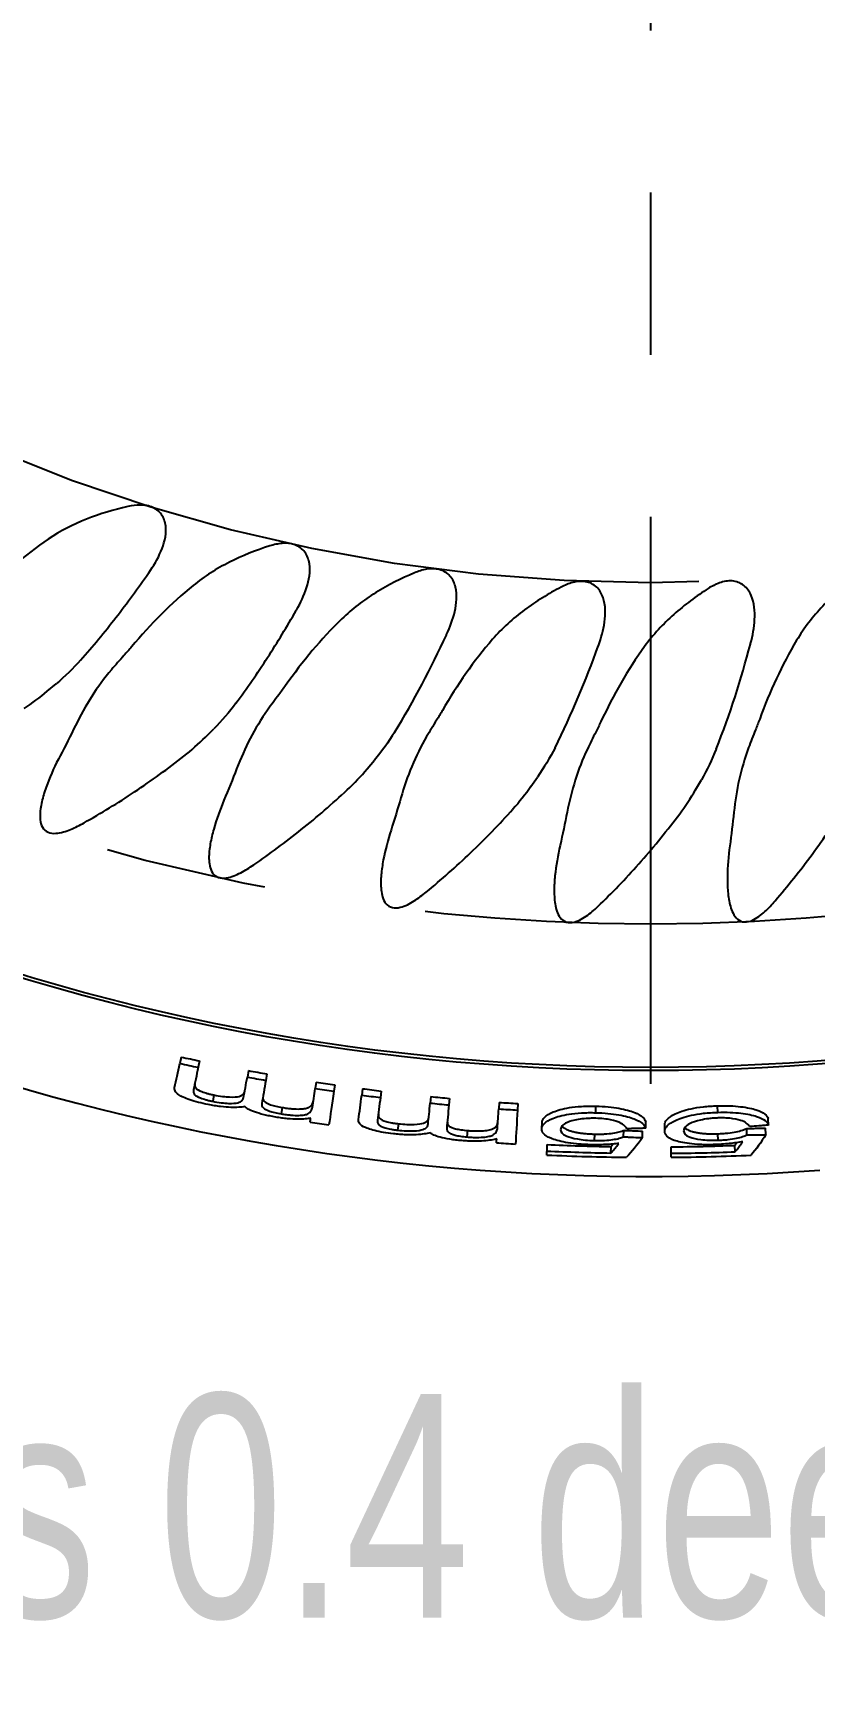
# Model space of a CAD drawing. Header units: millimetres. Extents: x 10 to 412, y 8 to 584.
# Drawn here: x 318.02 to 330.28, y 210.35 to 236.23 of the extents above; entities that cross this region are included whole.
import ezdxf

# ---------------------------------------------------------------- set-up
doc = ezdxf.new("R2010")
doc.units = ezdxf.units.MM
doc.linetypes.add('CENTERX2', pattern=[20.32, 12.7, -2.54, 2.54, -2.54])
for name, color, linetype in [('CENTERLINE', 4, 'CENTERX2'), ('DIMENSIONS', 2, 'Continuous'), ('TEXT', 2, 'Continuous')]:
    doc.layers.add(name, color=color, linetype=linetype)
doc.layers.add('OUTLINE', color=7, linetype='Continuous', lineweight=25)
doc.styles.add('SLDTEXTSTYLE0', font='TXT', dxfattribs={"width": 0.75})
doc.dimstyles.new('SLDDIMSTYLE1', dxfattribs={"dimtxt": 3.5, "dimasz": 2, "dimexe": 0, "dimexo": 0.0625, "dimgap": 0.875, "dimtad": 1, "dimrnd": 1e-09, "dimzin": 12, "dimdsep": 46, "dimtxsty": 'SLDTEXTSTYLE0', "dimsah": 1, "dimcen": 0, "dimadec": 0, "dimazin": 3, "dimtfac": 1, "dimtofl": 0, "dimtmove": 0, "dimatfit": 3, "dimfxl": 0, "dimfrac": 2, "dimtolj": 1, "dimtzin": 12, "dimarcsym": 0})

# ---------------------------------------------------------------- blocks, each defined once
blk = doc.blocks.new('_D_1')
at = {"layer": 'DIMENSIONS'}
blk.add_line((312.899, 327.714), (304.925, 381.509), dxfattribs=at)
blk.add_solid([(312.899, 327.714), (313.1, 329.766), (312.111, 329.619)], dxfattribs=at)
at = {"layer": 'DIMENSIONS', "char_height": 3.5, "attachment_point": 1, "rotation": 278.4315, "style": 'SLDTEXTSTYLE0'}
for s, insert in [('R', (309.62, 380.601)), ('100,95', (310.035, 377.798))]:
    blk.add_mtext(s, dxfattribs=dict(at, insert=insert))
blk = doc.blocks.new('SW_CENTERMARKSYMBOL_0')
at = {"layer": 'CENTERLINE', "color": 0}
blk.add_line((0, -5), (0, -34.201), dxfattribs=at)

msp = doc.modelspace()

# ---------------------------------------------------------------- linework, layer by layer
at = {"layer": 'CENTERLINE'}
for radius in [31.70081, 26.35209]:
    msp.add_circle((327.70013, 253.96659), radius, dxfattribs=at)
at = {"layer": 'OUTLINE'}
for p, q in [((318.24249, 225.91513), (318.38159, 226.03185)), ((320.72333, 225.19759), (320.85172, 225.32598)), ((323.25726, 224.69899), (323.37398, 224.83809)), ((325.82501, 224.42314), (325.92915, 224.57188)), ((328.40702, 224.37214), (328.49781, 224.52939)), ((320.34295, 220.18559), (320.32118, 220.08564)), ((320.6301, 220.12432), (320.60918, 220.02419)), ((321.39829, 219.9729), (321.37964, 219.87232)), ((321.68721, 219.9206), (321.66942, 219.81987)), ((322.45974, 219.79317), (322.44423, 219.69206)), ((322.75015, 219.7499), (322.7355, 219.64866)), ((320.85611, 219.59134), (320.83633, 219.49203)), ((323.18643, 219.68962), (323.17308, 219.5882)), ((323.47769, 219.65252), (323.4652, 219.551)), ((324.25583, 219.5657), (324.24564, 219.46392)), ((324.54811, 219.53769), (324.53879, 219.43582)), ((325.32858, 219.47514), (325.32156, 219.37309)), ((325.62159, 219.45624), (325.61544, 219.35414)), ((321.92588, 219.39555), (321.9092, 219.29568)), ((326.84234, 219.31323), (326.84488, 219.41551)), ((328.75564, 219.31869), (328.75253, 219.42096)), ((329.55156, 219.11917), (329.54616, 219.22083)), ((323.74737, 219.14025), (323.73595, 219.03963)), ((324.82975, 219.03438), (324.82145, 218.93346)), ((325.99421, 219.06073), (325.99917, 219.1623)), ((326.823, 218.87704), (326.82554, 218.97838)), ((327.27864, 218.93579), (327.27987, 219.0373)), ((327.57613, 218.92317), (327.57649, 219.02466)), ((327.62604, 219.0701), (327.62626, 219.17191)), ((327.92273, 219.01977), (327.92209, 219.12147)), ((328.7604, 218.8821), (328.75734, 218.98342)), ((329.21211, 218.9659), (329.20772, 219.06732)), ((329.50983, 218.96971), (329.50459, 219.07107)), ((326.07725, 218.71319), (326.08189, 218.81405)), ((327.07888, 218.68132), (327.08066, 218.78227)), ((328.02482, 218.67735), (328.02389, 218.77831)), ((329.02669, 218.7008), (329.02289, 218.80169))]:
    msp.add_line(p, q, dxfattribs=at)
at = {"layer": 'OUTLINE', "flags": 128}
for points in [[(320.23949, 219.71058), (320.24873, 219.75299), (320.25824, 219.79668), (320.26804, 219.84165), (320.27811, 219.88789), (320.28846, 219.93542), (320.29909, 219.98422), (320.30999, 220.03429), (320.32118, 220.08564)], [(320.60918, 220.02419), (320.59927, 219.97674), (320.58958, 219.93038), (320.58012, 219.8851), (320.57089, 219.84091), (320.56189, 219.7978), (320.55311, 219.75578), (320.54456, 219.71484), (320.53623, 219.675)], [(321.31918, 219.54618), (321.32613, 219.5837), (321.33326, 219.62214), (321.34056, 219.66152), (321.34803, 219.70182), (321.35568, 219.74306), (321.36349, 219.78522), (321.37148, 219.82831), (321.37964, 219.87232)], [(321.66942, 219.81987), (321.66073, 219.77066), (321.65224, 219.72261), (321.64396, 219.67571), (321.63588, 219.62998), (321.62801, 219.58541), (321.62034, 219.54201), (321.61288, 219.49977), (321.60563, 219.45869)], [(322.39889, 219.39637), (322.40416, 219.43072), (322.40954, 219.46582), (322.41504, 219.50167), (322.42065, 219.53826), (322.42637, 219.57559), (322.43221, 219.61367), (322.43817, 219.6525), (322.44423, 219.69206)], [(322.7355, 219.64866), (322.72457, 219.57311), (322.71404, 219.50032), (322.70391, 219.43028), (322.69418, 219.36301), (322.68485, 219.2985), (322.67592, 219.23677), (322.66739, 219.17781), (322.65926, 219.12162)], [(323.12296, 219.20764), (323.12863, 219.25067), (323.13446, 219.295), (323.14047, 219.34062), (323.14665, 219.38755), (323.153, 219.43577), (323.15952, 219.48529), (323.16621, 219.5361), (323.17308, 219.5882)], [(323.4652, 219.551), (323.45928, 219.50288), (323.4535, 219.45587), (323.44785, 219.40996), (323.44233, 219.36515), (323.43695, 219.32144), (323.43171, 219.27883), (323.4266, 219.23733), (323.42163, 219.19693)], [(324.2126, 219.13388), (324.2164, 219.17184), (324.22029, 219.21074), (324.22428, 219.25059), (324.22837, 219.29138), (324.23255, 219.33311), (324.23682, 219.37577), (324.24118, 219.41938), (324.24564, 219.46392)], [(324.53879, 219.43582), (324.53423, 219.38606), (324.52978, 219.33747), (324.52544, 219.29004), (324.52121, 219.2438), (324.51708, 219.19872), (324.51306, 219.15483), (324.50915, 219.11212), (324.50535, 219.07058)], [(322.36351, 219.16569), (322.3647, 219.17339), (322.36589, 219.18115), (322.36708, 219.18896), (322.36829, 219.19683), (322.3695, 219.20475), (322.37073, 219.21272), (322.37196, 219.22075), (322.3732, 219.22884)], [(325.30104, 219.07465), (325.30342, 219.10932), (325.30586, 219.14475), (325.30835, 219.18093), (325.31089, 219.21786), (325.31348, 219.25554), (325.31612, 219.29397), (325.31882, 219.33316), (325.32156, 219.37309)], [(325.61544, 219.35414), (325.61085, 219.27794), (325.60643, 219.20452), (325.60217, 219.13389), (325.59808, 219.06603), (325.59417, 219.00098), (325.59042, 218.93871), (325.58683, 218.87924), (325.58342, 218.82257)], [(325.28503, 218.84182), (325.28557, 218.84959), (325.2861, 218.85742), (325.28665, 218.86531), (325.28719, 218.87325), (325.28774, 218.88124), (325.2883, 218.88929), (325.28885, 218.8974), (325.28941, 218.90556)], [(326.07436, 218.65052), (326.07471, 218.6581), (326.07506, 218.66576), (326.07542, 218.67348), (326.07578, 218.68128), (326.07614, 218.68915), (326.07651, 218.69709), (326.07688, 218.70511), (326.07725, 218.71319)], [(328.0254, 218.61461), (328.02533, 218.6222), (328.02526, 218.62987), (328.02519, 218.6376), (328.02512, 218.64541), (328.02504, 218.65329), (328.02497, 218.66124), (328.0249, 218.66926), (328.02482, 218.67735)]]:
    msp.add_lwpolyline(points, dxfattribs=at)
at = {"layer": 'OUTLINE'}
for radius in [33.99382, 33.94382]:
    msp.add_circle((327.70013, 253.96659), radius, dxfattribs=at)
for radius, start, end in [(35.65, 306.658466, 274.273816), (34.67518, 257.713378, 258.199977), (34.57289, 257.713378, 258.199977), (34.57289, 259.497574, 259.984173), (34.67518, 259.497574, 259.984173), (34.67518, 261.28177, 261.768369), (34.57289, 261.28177, 261.768369), (34.67518, 262.498267, 262.984866), (34.57289, 262.498267, 262.984866), (34.67518, 264.282463, 264.769062), (34.57289, 264.282463, 264.769062), (34.57289, 266.066659, 266.553258), (34.67518, 266.066659, 266.553258), (35.2077, 261.28177, 261.768369), (35.2077, 266.066659, 266.553258), (35.29074, 267.364256, 268.991321), (35.18977, 267.364256, 268.991321), (35.18977, 270.527149, 272.154214), (35.29074, 270.527149, 272.154214), (35.35348, 267.364256, 269.391751), (35.35348, 270.527149, 272.554644)]:
    msp.add_arc((327.70013, 253.96659), radius, start, end, dxfattribs=at)
for points, knots in [([(319.50772, 228.80961), (319.28585, 228.7596), (319.06524, 228.69456), (318.64615, 228.52746), (318.44613, 228.42514), (318.25845, 228.29843)], [0, 0, 0, 0, 0.5, 0.5, 1, 1, 1, 1]), ([(319.83558, 227.77215), (319.90905, 227.87753), (319.97428, 227.98718), (320.07377, 228.22243), (320.10974, 228.35097), (320.09717, 228.54274), (320.08088, 228.60751), (320.0117, 228.72048), (319.95934, 228.7652), (319.83772, 228.8202), (319.77051, 228.83129), (319.63709, 228.83302), (319.57196, 228.82409), (319.50772, 228.80961)], [0, 0, 0, 0, 0.25, 0.25, 0.5, 0.5, 0.625, 0.625, 0.75, 0.75, 0.875, 0.875, 1, 1, 1, 1]), ([(322.1485, 227.18639), (322.2125, 227.29777), (322.26794, 227.41269), (322.34654, 227.65571), (322.37118, 227.7869), (322.34194, 227.97685), (322.32006, 228.03995), (322.2413, 228.14646), (322.18524, 228.18645), (322.05929, 228.23064), (321.99137, 228.23582), (321.85831, 228.22592), (321.7942, 228.21134), (321.73147, 228.19132)], [0, 0, 0, 0, 0.25, 0.25, 0.5, 0.5, 0.625, 0.625, 0.75, 0.75, 0.875, 0.875, 1, 1, 1, 1]), ([(321.73147, 228.19132), (321.51531, 228.12233), (321.3012, 228.03838), (320.89766, 227.83512), (320.70727, 227.71567), (320.53151, 227.57321)], [0, 0, 0, 0, 0.5, 0.5, 1, 1, 1, 1]), ([(318.76451, 226.40364), (318.95742, 226.61969), (319.14137, 226.84272), (319.49611, 227.29849), (319.66718, 227.53179), (319.8299, 227.76403)], [0, 0, 0, 0, 0.5, 0.5, 1, 1, 1, 1]), ([(324.00064, 227.7692), (323.79172, 227.6818), (323.58607, 227.57976), (323.20107, 227.34173), (323.0217, 227.206), (322.85912, 227.04886)], [0, 0, 0, 0, 0.5, 0.5, 1, 1, 1, 1]), ([(324.50367, 226.80444), (324.55773, 226.92097), (324.60293, 227.04029), (324.66006, 227.28924), (324.67317, 227.42207), (324.62749, 227.60875), (324.60019, 227.66971), (324.51245, 227.76894), (324.45311, 227.80389), (324.32379, 227.83694), (324.25568, 227.83619), (324.12399, 227.81472), (324.06139, 227.79461), (324.00064, 227.7692)], [0, 0, 0, 0, 0.25, 0.25, 0.5, 0.5, 0.625, 0.625, 0.75, 0.75, 0.875, 0.875, 1, 1, 1, 1]), ([(326.29797, 227.54646), (326.0993, 227.44215), (325.90735, 227.32546), (325.54349, 227.055), (325.37259, 226.90094), (325.22358, 226.72937)], [0, 0, 0, 0, 0.5, 0.5, 1, 1, 1, 1]), ([(326.88318, 226.62921), (326.92687, 226.75001), (326.9615, 226.87281), (326.99671, 227.12579), (326.99819, 227.25926), (326.93642, 227.44125), (326.90391, 227.4996), (326.80785, 227.59081), (326.7457, 227.62045), (326.61399, 227.6421), (326.5462, 227.63542), (326.41688, 227.60256), (326.35628, 227.57707), (326.29797, 227.54646)], [0, 0, 0, 0, 0.25, 0.25, 0.5, 0.5, 0.625, 0.625, 0.75, 0.75, 0.875, 0.875, 1, 1, 1, 1]), ([(328.60598, 227.52479), (328.41689, 227.40339), (328.2357, 227.27027), (327.8968, 226.96905), (327.74025, 226.8009), (327.60689, 226.61717)], [0, 0, 0, 0, 0.5, 0.5, 1, 1, 1, 1]), ([(329.26889, 226.66204), (329.30189, 226.78618), (329.32569, 226.91153), (329.33872, 227.16662), (329.32856, 227.29971), (329.25116, 227.47562), (329.21369, 227.53092), (329.11005, 227.61341), (329.04555, 227.63752), (328.91245, 227.64761), (328.8455, 227.63504), (328.71954, 227.59104), (328.66139, 227.56036), (328.60598, 227.52479)], [0, 0, 0, 0, 0.25, 0.25, 0.5, 0.5, 0.625, 0.625, 0.75, 0.75, 0.875, 0.875, 1, 1, 1, 1]), ([(330.90708, 227.70436), (330.72794, 227.56589), (330.55636, 227.41476), (330.24539, 227.08454), (330.10719, 226.90684), (329.9909, 226.71311)], [0, 0, 0, 0, 0.5, 0.5, 1, 1, 1, 1]), ([(321.20078, 225.72973), (321.37421, 225.96189), (321.53803, 226.20012), (321.85156, 226.68488), (322.00165, 226.9322), (322.14355, 227.17781)], [0, 0, 0, 0, 0.5, 0.5, 1, 1, 1, 1]), ([(318.44523, 224.90508), (318.36927, 224.76114), (318.3004, 224.61408), (318.21646, 224.39177), (318.19165, 224.31728), (318.15169, 224.1664), (318.13621, 224.08976), (318.12826, 223.97531), (318.12811, 223.93713), (318.13746, 223.86016), (318.14681, 223.82195), (318.18523, 223.75266), (318.21616, 223.7229), (318.2928, 223.69051), (318.33522, 223.68703), (318.45813, 223.69454), (318.53404, 223.72013), (318.68171, 223.78042), (318.75188, 223.81626), (318.82058, 223.85484)], [0, 0, 0, 0, 0.25, 0.25, 0.375, 0.375, 0.5, 0.5, 0.5625, 0.5625, 0.625, 0.625, 0.6875, 0.6875, 0.75, 0.75, 0.875, 0.875, 1, 1, 1, 1]), ([(318.82058, 223.85484), (319.08574, 224.00371), (319.34975, 224.16483), (319.87494, 224.51484), (320.13376, 224.70235), (320.38421, 224.89789)], [0, 0, 0, 0, 0.5, 0.5, 1, 1, 1, 1]), ([(321.47879, 223.19552), (321.73001, 223.36697), (321.97888, 223.55042), (322.47108, 223.94447), (322.71303, 224.15419), (322.94555, 224.37088)], [0, 0, 0, 0, 0.5, 0.5, 1, 1, 1, 1]), ([(321.01332, 224.20905), (320.95036, 224.05941), (320.89464, 223.90717), (320.83045, 223.6789), (320.81225, 223.60274), (320.78554, 223.44949), (320.77671, 223.37172), (320.77847, 223.25736), (320.78152, 223.21953), (320.79688, 223.1445), (320.80919, 223.10677), (320.85313, 223.03994), (320.88578, 223.01272), (320.96534, 222.98594), (321.00816, 222.98598), (321.1295, 223.00353), (321.20423, 223.03601), (321.34546, 223.10844), (321.41324, 223.15079), (321.47879, 223.19552)], [0, 0, 0, 0, 0.25, 0.25, 0.375, 0.375, 0.5, 0.5, 0.5625, 0.5625, 0.625, 0.625, 0.6875, 0.6875, 0.75, 0.75, 0.875, 0.875, 1, 1, 1, 1]), ([(329.65491, 222.63381), (329.85341, 222.86469), (330.04611, 223.1061), (330.41837, 223.61241), (330.5985, 223.8785), (330.76749, 224.14875)], [0, 0, 0, 0, 0.5, 0.5, 1, 1, 1, 1]), ([(324.18434, 222.77039), (324.41972, 222.96313), (324.65158, 223.16752), (325.10713, 223.60252), (325.33026, 223.8329), (325.54308, 224.06911)], [0, 0, 0, 0, 0.5, 0.5, 1, 1, 1, 1]), ([(326.91664, 222.58267), (327.1344, 222.79526), (327.34747, 223.01901), (327.76291, 223.49149), (327.96538, 223.74073), (328.15703, 223.99488)], [0, 0, 0, 0, 0.5, 0.5, 1, 1, 1, 1]), ([(323.63231, 223.73949), (323.58252, 223.58461), (323.54018, 223.42764), (323.49613, 223.19412), (323.48465, 223.11651), (323.47152, 222.96131), (323.46953, 222.88295), (323.48169, 222.76828), (323.48825, 222.73043), (323.51093, 222.65636), (323.52704, 222.6202), (323.57654, 222.55939), (323.61267, 222.53524), (323.69337, 222.51695), (323.73604, 222.52093), (323.85535, 222.5497), (323.92661, 222.5886), (324.06045, 222.673), (324.12327, 222.72038), (324.18434, 222.77039)], [0, 0, 0, 0, 0.25, 0.25, 0.375, 0.375, 0.5, 0.5, 0.5625, 0.5625, 0.625, 0.625, 0.6875, 0.6875, 0.75, 0.75, 0.875, 0.875, 1, 1, 1, 1]), ([(326.28225, 223.49998), (326.24614, 223.34127), (326.21761, 223.18106), (326.19408, 222.94432), (326.18943, 222.86593), (326.18993, 222.71003), (326.1948, 222.6318), (326.2171, 222.5183), (326.22715, 222.48079), (326.25619, 222.40957), (326.27538, 222.37502), (326.33068, 222.31864), (326.36869, 222.29822), (326.4508, 222.28749), (326.49292, 222.29538), (326.60844, 222.33445), (326.6761, 222.37938), (326.8016, 222.47479), (326.86007, 222.52744), (326.91664, 222.58267)], [0, 0, 0, 0, 0.25, 0.25, 0.375, 0.375, 0.5, 0.5, 0.5625, 0.5625, 0.625, 0.625, 0.6875, 0.6875, 0.75, 0.75, 0.875, 0.875, 1, 1, 1, 1]), ([(328.94299, 223.49234), (328.92087, 223.3313), (328.90642, 223.16932), (328.90358, 222.93176), (328.90575, 222.8534), (328.91971, 222.69852), (328.93126, 222.62122), (328.96324, 222.50989), (328.97645, 222.47338), (329.01141, 222.40484), (329.03336, 222.37208), (329.09307, 222.32037), (329.13255, 222.30303), (329.21521, 222.29893), (329.25645, 222.3102), (329.36924, 222.35931), (329.43254, 222.40993), (329.54985, 222.51641), (329.60348, 222.57399), (329.65491, 222.63381)], [0, 0, 0, 0, 0.25, 0.25, 0.375, 0.375, 0.5, 0.5, 0.5625, 0.5625, 0.625, 0.625, 0.6875, 0.6875, 0.75, 0.75, 0.875, 0.875, 1, 1, 1, 1]), ([(320.76573, 219.44054), (320.71331, 219.45123), (320.66189, 219.46265), (320.56278, 219.488), (320.51765, 219.50124), (320.39753, 219.54192), (320.34217, 219.56811), (320.27193, 219.61468), (320.25522, 219.63554), (320.23612, 219.67485), (320.23677, 219.69276), (320.23949, 219.71058)], [0, 0, 0, 0, 0.125, 0.125, 0.25, 0.25, 0.5, 0.5, 0.75, 0.75, 1, 1, 1, 1]), ([(320.55699, 219.77437), (320.55512, 219.76177), (320.55317, 219.74935), (320.55566, 219.72357), (320.55941, 219.71023), (320.59012, 219.68002), (320.61803, 219.6627), (320.69062, 219.63481), (320.71898, 219.62525), (320.76748, 219.61168), (320.78448, 219.60722), (320.81979, 219.59882), (320.83795, 219.59508), (320.85611, 219.59134)], [0, 0, 0, 0, 0.25, 0.25, 0.5, 0.5, 0.75, 0.75, 0.875, 0.875, 0.9375, 0.9375, 1, 1, 1, 1]), ([(320.53623, 219.675), (320.53436, 219.66241), (320.53243, 219.65001), (320.53495, 219.62426), (320.53873, 219.61093), (320.56967, 219.58071), (320.59776, 219.56338), (320.67059, 219.53549), (320.69904, 219.52593), (320.74762, 219.51236), (320.76464, 219.50791), (320.79999, 219.49951), (320.81816, 219.49576), (320.83633, 219.49203)], [0, 0, 0, 0, 0.25, 0.25, 0.5, 0.5, 0.75, 0.75, 0.875, 0.875, 0.9375, 0.9375, 1, 1, 1, 1]), ([(321.34112, 219.40871), (321.28174, 219.39985), (321.21531, 219.39309), (321.07382, 219.39759), (321.01926, 219.40164), (320.92837, 219.41269), (320.89633, 219.41728), (320.83178, 219.42795), (320.79876, 219.43421), (320.76573, 219.44054)], [0, 0, 0, 0, 0.5, 0.5, 0.75, 0.75, 0.875, 0.875, 1, 1, 1, 1]), ([(320.83633, 219.49203), (320.88137, 219.48334), (320.9261, 219.47555), (321.01082, 219.46467), (321.04871, 219.46153), (321.15038, 219.45731), (321.19831, 219.46164), (321.26408, 219.47778), (321.28377, 219.48949), (321.3103, 219.51567), (321.31488, 219.53077), (321.31918, 219.54618)], [0, 0, 0, 0, 0.125, 0.125, 0.25, 0.25, 0.5, 0.5, 0.75, 0.75, 1, 1, 1, 1]), ([(320.85611, 219.59134), (320.90111, 219.58266), (320.94579, 219.57489), (321.03039, 219.56406), (321.06821, 219.56096), (321.16957, 219.55686), (321.21729, 219.56127), (321.28277, 219.57752), (321.30239, 219.58926), (321.32882, 219.6155), (321.3334, 219.63062), (321.33769, 219.64605)], [0, 0, 0, 0, 0.125, 0.125, 0.25, 0.25, 0.5, 0.5, 0.75, 0.75, 1, 1, 1, 1]), ([(321.60563, 219.45869), (321.60318, 219.43523), (321.60335, 219.41146), (321.65265, 219.37039), (321.68036, 219.35505), (321.75044, 219.33102), (321.77792, 219.32299), (321.84053, 219.30809), (321.87506, 219.30173), (321.9092, 219.29568)], [0, 0, 0, 0, 0.5, 0.5, 0.75, 0.75, 0.875, 0.875, 1, 1, 1, 1]), ([(321.62328, 219.55864), (321.62082, 219.53515), (321.62099, 219.51136), (321.66997, 219.47028), (321.69751, 219.45495), (321.76734, 219.43091), (321.79475, 219.42288), (321.85725, 219.40797), (321.89177, 219.40161), (321.92588, 219.39556)], [0, 0, 0, 0, 0.5, 0.5, 0.75, 0.75, 0.875, 0.875, 1, 1, 1, 1]), ([(321.92588, 219.39556), (321.95224, 219.39128), (321.97853, 219.38714), (322.02984, 219.38052), (322.05539, 219.3778), (322.12701, 219.37179), (322.16939, 219.37061), (322.23886, 219.37273), (322.26801, 219.37569), (322.3129, 219.38463), (322.32945, 219.39048), (322.36988, 219.41031), (322.3846, 219.42621), (322.40613, 219.45992), (322.41018, 219.47821), (322.4143, 219.49684)], [0, 0, 0, 0, 0.0625, 0.0625, 0.125, 0.125, 0.25, 0.25, 0.375, 0.375, 0.5, 0.5, 0.75, 0.75, 1, 1, 1, 1]), ([(321.82563, 219.24449), (321.79371, 219.25013), (321.7618, 219.25583), (321.6999, 219.26825), (321.66982, 219.27492), (321.58215, 219.29634), (321.53252, 219.31126), (321.44969, 219.34116), (321.41819, 219.35554), (321.37012, 219.38316), (321.35525, 219.39592), (321.34112, 219.40871)], [0, 0, 0, 0, 0.125, 0.125, 0.25, 0.25, 0.5, 0.5, 0.75, 0.75, 1, 1, 1, 1]), ([(322.3732, 219.22884), (322.3472, 219.22348), (322.32006, 219.21853), (322.25155, 219.21247), (322.21209, 219.2107), (322.12006, 219.21177), (322.06718, 219.21448), (321.9811, 219.22266), (321.95147, 219.22596), (321.88935, 219.23423), (321.85735, 219.23935), (321.82563, 219.24449)], [0, 0, 0, 0, 0.25, 0.25, 0.5, 0.5, 0.75, 0.75, 0.875, 0.875, 1, 1, 1, 1]), ([(321.9092, 219.29568), (321.93558, 219.2914), (321.96189, 219.28725), (322.01325, 219.28062), (322.03882, 219.27788), (322.11056, 219.27181), (322.15305, 219.27059), (322.22275, 219.27263), (322.25203, 219.27554), (322.29712, 219.28442), (322.31374, 219.29024), (322.35436, 219.30999), (322.36912, 219.32586), (322.39073, 219.35951), (322.39477, 219.37777), (322.39889, 219.39637)], [0, 0, 0, 0, 0.0625, 0.0625, 0.125, 0.125, 0.25, 0.25, 0.375, 0.375, 0.5, 0.5, 0.75, 0.75, 1, 1, 1, 1]), ([(323.66989, 218.98243), (323.61676, 218.98871), (323.56457, 218.99581), (323.46368, 219.0128), (323.41761, 219.02223), (323.29452, 219.05275), (323.23716, 219.07422), (323.16329, 219.11477), (323.14489, 219.13417), (323.12258, 219.17175), (323.12173, 219.18965), (323.12296, 219.20764)], [0, 0, 0, 0, 0.125, 0.125, 0.25, 0.25, 0.5, 0.5, 0.75, 0.75, 1, 1, 1, 1]), ([(323.42163, 219.19693), (323.42082, 219.18423), (323.41993, 219.17171), (323.42459, 219.14626), (323.42947, 219.13329), (323.46282, 219.10576), (323.49226, 219.09083), (323.56716, 219.06912), (323.5963, 219.06196), (323.64585, 219.0525), (323.66319, 219.04948), (323.69911, 219.04406), (323.71753, 219.04184), (323.73595, 219.03963)], [0, 0, 0, 0, 0.25, 0.25, 0.5, 0.5, 0.75, 0.75, 0.875, 0.875, 0.9375, 0.9375, 1, 1, 1, 1]), ([(323.43403, 219.29769), (323.43322, 219.28497), (323.43231, 219.27243), (323.43694, 219.24696), (323.44179, 219.23398), (323.47491, 219.20643), (323.50417, 219.1915), (323.57883, 219.16976), (323.60789, 219.1626), (323.65736, 219.15312), (323.67467, 219.1501), (323.71056, 219.14467), (323.72897, 219.14246), (323.74737, 219.14025)], [0, 0, 0, 0, 0.25, 0.25, 0.5, 0.5, 0.75, 0.75, 0.875, 0.875, 0.9375, 0.9375, 1, 1, 1, 1]), ([(323.74737, 219.14025), (323.79294, 219.13535), (323.83811, 219.13133), (323.92332, 219.1276), (323.96127, 219.12767), (324.06261, 219.13204), (324.1098, 219.1404), (324.1737, 219.16206), (324.19227, 219.1754), (324.21642, 219.20375), (324.21972, 219.2192), (324.22272, 219.23494)], [0, 0, 0, 0, 0.125, 0.125, 0.25, 0.25, 0.5, 0.5, 0.75, 0.75, 1, 1, 1, 1]), ([(324.82975, 219.03438), (324.85638, 219.03232), (324.88292, 219.03039), (324.9346, 219.02807), (324.96028, 219.02749), (325.03216, 219.02747), (325.07449, 219.02983), (325.14354, 219.03774), (325.17235, 219.04312), (325.21633, 219.05578), (325.23233, 219.06299), (325.27097, 219.08612), (325.28431, 219.10319), (325.30296, 219.13858), (325.30546, 219.15715), (325.30801, 219.17605)], [0, 0, 0, 0, 0.0625, 0.0625, 0.125, 0.125, 0.25, 0.25, 0.375, 0.375, 0.5, 0.5, 0.75, 0.75, 1, 1, 1, 1]), ([(325.99421, 219.06072), (325.99631, 219.07459), (325.99858, 219.08863), (326.01159, 219.11652), (326.02299, 219.13035), (326.06511, 219.17178), (326.10823, 219.19839), (326.23268, 219.24868), (326.31125, 219.27361), (326.48164, 219.30005), (326.54485, 219.30682), (326.65339, 219.31254), (326.69023, 219.31373), (326.76535, 219.3145), (326.80382, 219.31386), (326.84234, 219.31323)], [0, 0, 0, 0, 0.125, 0.125, 0.25, 0.25, 0.5, 0.5, 0.75, 0.75, 0.875, 0.875, 0.9375, 0.9375, 1, 1, 1, 1]), ([(325.99917, 219.1623), (326.00127, 219.17619), (326.00353, 219.19024), (326.01648, 219.21817), (326.02784, 219.23202), (326.06977, 219.27352), (326.1127, 219.30018), (326.23659, 219.35059), (326.31477, 219.37559), (326.48469, 219.40218), (326.54773, 219.40901), (326.65608, 219.41478), (326.6929, 219.41599), (326.76794, 219.41678), (326.80638, 219.41614), (326.84488, 219.41551)], [0, 0, 0, 0, 0.125, 0.125, 0.25, 0.25, 0.5, 0.5, 0.75, 0.75, 0.875, 0.875, 0.9375, 0.9375, 1, 1, 1, 1]), ([(326.84478, 219.22522), (326.81856, 219.22564), (326.79242, 219.22598), (326.74158, 219.22505), (326.71631, 219.22401), (326.64521, 219.21932), (326.60311, 219.21404), (326.49245, 219.19544), (326.43719, 219.17936), (326.35641, 219.14526), (326.33083, 219.12666), (326.29897, 219.08942), (326.29268, 219.07053), (326.29088, 219.0517)], [0, 0, 0, 0, 0.0625, 0.0625, 0.125, 0.125, 0.25, 0.25, 0.5, 0.5, 0.75, 0.75, 1, 1, 1, 1]), ([(326.84234, 219.31323), (326.90727, 219.31108), (326.97173, 219.30818), (327.09515, 219.29686), (327.15107, 219.28934), (327.30479, 219.26235), (327.38491, 219.2399), (327.50622, 219.1929), (327.54676, 219.16833), (327.60394, 219.11887), (327.61686, 219.09427), (327.62604, 219.0701)], [0, 0, 0, 0, 0.125, 0.125, 0.25, 0.25, 0.5, 0.5, 0.75, 0.75, 1, 1, 1, 1]), ([(327.32958, 219.0621), (327.3213, 219.07787), (327.3097, 219.09376), (327.27532, 219.12567), (327.25187, 219.14189), (327.18259, 219.17307), (327.13565, 219.18816), (327.0423, 219.20708), (327.0076, 219.21298), (326.93, 219.22132), (326.88736, 219.22378), (326.84478, 219.22522)], [0, 0, 0, 0, 0.25, 0.25, 0.5, 0.5, 0.75, 0.75, 0.875, 0.875, 1, 1, 1, 1]), ([(326.84488, 219.41551), (326.90974, 219.41336), (326.97411, 219.41045), (327.09735, 219.39908), (327.15315, 219.39154), (327.30647, 219.36444), (327.38625, 219.34195), (327.507, 219.29486), (327.54735, 219.27026), (327.60426, 219.22073), (327.61711, 219.19611), (327.62626, 219.17191)], [0, 0, 0, 0, 0.125, 0.125, 0.25, 0.25, 0.5, 0.5, 0.75, 0.75, 1, 1, 1, 1]), ([(327.92209, 219.12147), (327.92341, 219.13545), (327.9249, 219.14961), (327.93629, 219.17821), (327.94686, 219.19266), (327.98644, 219.23641), (328.02783, 219.2654), (328.14875, 219.32257), (328.22543, 219.35184), (328.39362, 219.38777), (328.4562, 219.39807), (328.56407, 219.40981), (328.60076, 219.41304), (328.67564, 219.41798), (328.71406, 219.41946), (328.75253, 219.42096)], [0, 0, 0, 0, 0.125, 0.125, 0.25, 0.25, 0.5, 0.5, 0.75, 0.75, 0.875, 0.875, 0.9375, 0.9375, 1, 1, 1, 1]), ([(327.92273, 219.01977), (327.92406, 219.03373), (327.92556, 219.04787), (327.93701, 219.07644), (327.94763, 219.09088), (327.9874, 219.13457), (328.02899, 219.16352), (328.15047, 219.2206), (328.22754, 219.24983), (328.39622, 219.28562), (328.45896, 219.29588), (328.56702, 219.30757), (328.60373, 219.31079), (328.67869, 219.31571), (328.71715, 219.31719), (328.75564, 219.31869)], [0, 0, 0, 0, 0.125, 0.125, 0.25, 0.25, 0.5, 0.5, 0.75, 0.75, 0.875, 0.875, 0.9375, 0.9375, 1, 1, 1, 1]), ([(328.76293, 219.23095), (328.73673, 219.22992), (328.71061, 219.22882), (328.6599, 219.22508), (328.63472, 219.22265), (328.564, 219.21405), (328.52225, 219.20645), (328.41279, 219.18177), (328.35849, 219.16267), (328.27972, 219.12416), (328.2552, 219.10418), (328.22545, 219.06524), (328.2202, 219.04603), (328.21945, 219.02713)], [0, 0, 0, 0, 0.0625, 0.0625, 0.125, 0.125, 0.25, 0.25, 0.5, 0.5, 0.75, 0.75, 1, 1, 1, 1]), ([(328.75253, 219.42096), (328.81741, 219.42239), (328.88185, 219.42303), (329.00553, 219.41848), (329.06166, 219.41403), (329.21624, 219.39543), (329.29713, 219.37737), (329.42031, 219.33702), (329.46195, 219.31468), (329.5215, 219.26837), (329.5357, 219.2445), (329.54616, 219.22083)], [0, 0, 0, 0, 0.125, 0.125, 0.25, 0.25, 0.5, 0.5, 0.75, 0.75, 1, 1, 1, 1]), ([(328.75564, 219.31869), (328.82059, 219.32012), (328.88512, 219.32078), (329.00897, 219.31629), (329.06522, 219.31187), (329.22019, 219.2934), (329.30143, 219.27541), (329.42515, 219.23517), (329.46698, 219.21288), (329.52681, 219.16664), (329.54106, 219.1428), (329.55156, 219.11917)], [0, 0, 0, 0, 0.125, 0.125, 0.25, 0.25, 0.5, 0.5, 0.75, 0.75, 1, 1, 1, 1]), ([(329.25599, 219.09482), (329.24686, 219.11011), (329.2344, 219.12534), (329.19831, 219.15531), (329.17401, 219.17021), (329.1031, 219.19751), (329.0554, 219.20999), (328.96115, 219.22374), (328.92618, 219.22771), (328.84824, 219.23176), (328.80553, 219.23186), (328.76293, 219.23095)], [0, 0, 0, 0, 0.25, 0.25, 0.5, 0.5, 0.75, 0.75, 0.875, 0.875, 1, 1, 1, 1]), ([(324.24593, 218.99871), (324.18749, 218.98493), (324.12186, 218.97265), (323.98048, 218.96534), (323.92578, 218.96482), (323.83429, 218.96824), (323.80197, 218.97015), (323.73676, 218.9754), (323.70333, 218.97888), (323.66989, 218.98243)], [0, 0, 0, 0, 0.5, 0.5, 0.75, 0.75, 0.875, 0.875, 1, 1, 1, 1]), ([(323.73595, 219.03963), (323.78156, 219.03473), (323.82678, 219.0307), (323.91211, 219.02692), (323.95013, 219.02696), (324.0518, 219.03123), (324.0992, 219.03954), (324.16339, 219.06112), (324.18204, 219.07443), (324.20629, 219.10273), (324.2096, 219.11816), (324.2126, 219.13388)], [0, 0, 0, 0, 0.125, 0.125, 0.25, 0.25, 0.5, 0.5, 0.75, 0.75, 1, 1, 1, 1]), ([(324.74245, 218.87548), (324.71016, 218.87844), (324.67789, 218.88145), (324.61517, 218.88866), (324.58464, 218.89281), (324.4955, 218.90684), (324.44479, 218.91757), (324.35975, 218.94045), (324.32717, 218.95216), (324.27696, 218.97567), (324.26108, 218.98714), (324.24593, 218.99871)], [0, 0, 0, 0, 0.125, 0.125, 0.25, 0.25, 0.5, 0.5, 0.75, 0.75, 1, 1, 1, 1]), ([(324.50535, 219.07058), (324.50486, 219.047), (324.50702, 219.02333), (324.55957, 218.98651), (324.58846, 218.97353), (324.6603, 218.95543), (324.68836, 218.94973), (324.75199, 218.94009), (324.78694, 218.93664), (324.82145, 218.93346)], [0, 0, 0, 0, 0.5, 0.5, 0.75, 0.75, 0.875, 0.875, 1, 1, 1, 1]), ([(324.5146, 219.17166), (324.51411, 219.14804), (324.51626, 219.12435), (324.5685, 219.0875), (324.59722, 219.07451), (324.66881, 219.05639), (324.6968, 219.05067), (324.76032, 219.04102), (324.79525, 219.03757), (324.82975, 219.03438)], [0, 0, 0, 0, 0.5, 0.5, 0.75, 0.75, 0.875, 0.875, 1, 1, 1, 1]), ([(324.82145, 218.93346), (324.8481, 218.93139), (324.87466, 218.92946), (324.9264, 218.92713), (324.95211, 218.92654), (325.02411, 218.92647), (325.06655, 218.92879), (325.13584, 218.93665), (325.16477, 218.94199), (325.20897, 218.95459), (325.22505, 218.96178), (325.26387, 218.98485), (325.27726, 219.0019), (325.29598, 219.03724), (325.29849, 219.05577), (325.30104, 219.07465)], [0, 0, 0, 0, 0.0625, 0.0625, 0.125, 0.125, 0.25, 0.25, 0.375, 0.375, 0.5, 0.5, 0.75, 0.75, 1, 1, 1, 1]), ([(326.74357, 218.81196), (326.70868, 218.81316), (326.67388, 218.81448), (326.60613, 218.8187), (326.57249, 218.82142), (326.47669, 218.83104), (326.4204, 218.83955), (326.26821, 218.86778), (326.19256, 218.89019), (326.07846, 218.93663), (326.04352, 218.9612), (326.00026, 219.01063), (325.9954, 219.03544), (325.99421, 219.06072)], [0, 0, 0, 0, 0.0625, 0.0625, 0.125, 0.125, 0.25, 0.25, 0.5, 0.5, 0.75, 0.75, 1, 1, 1, 1]), ([(326.29088, 219.0517), (326.29194, 219.01608), (326.30669, 218.98051), (326.42544, 218.93083), (326.4809, 218.91462), (326.59119, 218.89497), (326.63371, 218.8894), (326.72489, 218.88094), (326.77368, 218.87867), (326.823, 218.87704)], [0, 0, 0, 0, 0.5, 0.5, 0.75, 0.75, 0.875, 0.875, 1, 1, 1, 1]), ([(326.31258, 219.10247), (326.3231, 219.09124), (326.34479, 219.0681), (326.40601, 219.04059), (326.47412, 219.02044), (326.52866, 219.00788), (326.58871, 218.99737), (326.65247, 218.98902), (326.72304, 218.98288), (326.78184, 218.97984), (326.81612, 218.9787), (326.82554, 218.97838)], [0, 0, 0, 0, 0.2102812, 0.4331098, 0.53314643, 0.63307821, 0.71659615, 0.79999903, 0.88400067, 0.96812642, 1, 1, 1, 1]), ([(326.823, 218.87704), (326.84984, 218.8766), (326.87665, 218.87622), (326.9288, 218.87692), (326.95452, 218.87792), (327.02739, 218.88213), (327.07157, 218.88668), (327.14831, 218.89783), (327.18105, 218.90454), (327.23683, 218.91934), (327.25816, 218.92748), (327.27864, 218.93579)], [0, 0, 0, 0, 0.125, 0.125, 0.25, 0.25, 0.5, 0.5, 0.75, 0.75, 1, 1, 1, 1]), ([(326.82554, 218.97838), (326.85233, 218.97795), (326.8791, 218.97756), (326.93115, 218.97827), (326.95682, 218.97928), (327.02953, 218.98352), (327.07358, 218.98809), (327.15005, 218.99928), (327.18267, 219.006), (327.23823, 219.02083), (327.25946, 219.02898), (327.27987, 219.0373)], [0, 0, 0, 0, 0.125, 0.125, 0.25, 0.25, 0.5, 0.5, 0.75, 0.75, 1, 1, 1, 1]), ([(327.27864, 218.93579), (327.30455, 218.93458), (327.33045, 218.9334), (327.35636, 218.93225), (327.38226, 218.93109), (327.40817, 218.92997), (327.43408, 218.92887), (327.48142, 218.92687), (327.52877, 218.92497), (327.57613, 218.92317)], [0, 0, 0, 0, 0.000079318358, 0.000079318358, 0.000079318358, 0.000158636715, 0.000158636715, 0.000158636715, 0.000303590296, 0.000303590296, 0.000303590296, 0.000303590296]), ([(327.27987, 219.0373), (327.30576, 219.03609), (327.33167, 219.0349), (327.35757, 219.03374), (327.38347, 219.03258), (327.40937, 219.03146), (327.43528, 219.03036), (327.48234, 219.02836), (327.52941, 219.02646), (327.57649, 219.02467)], [0, 0, 0, 0, 0.000079318358, 0.000079318358, 0.000079318358, 0.000158636716, 0.000158636716, 0.000158636716, 0.000302746127, 0.000302746127, 0.000302746127, 0.000302746127]), ([(327.62604, 219.0701), (327.60012, 219.06928), (327.57419, 219.0685), (327.54826, 219.06775), (327.52234, 219.067), (327.49641, 219.06627), (327.47048, 219.06558), (327.42352, 219.06432), (327.37655, 219.06316), (327.32958, 219.0621)], [0, 0, 0, 0, 0.000078997659, 0.000078997659, 0.000078997659, 0.000157995318, 0.000157995318, 0.000157995318, 0.000301090239, 0.000301090239, 0.000301090239, 0.000301090239]), ([(328.68468, 218.81274), (328.64978, 218.812), (328.61496, 218.8114), (328.54707, 218.81188), (328.51333, 218.81274), (328.41715, 218.81706), (328.36048, 218.82245), (328.20696, 218.84224), (328.1302, 218.86045), (328.01371, 218.90051), (327.97746, 218.92312), (327.93154, 218.97009), (327.92532, 218.99459), (327.92273, 219.01977)], [0, 0, 0, 0, 0.0625, 0.0625, 0.125, 0.125, 0.25, 0.25, 0.5, 0.5, 0.75, 0.75, 1, 1, 1, 1]), ([(328.21945, 219.02713), (328.22248, 218.99162), (328.23917, 218.95692), (328.36048, 218.91386), (328.41674, 218.90074), (328.52795, 218.88721), (328.57071, 218.88399), (328.66222, 218.88058), (328.71106, 218.881), (328.7604, 218.8821)], [0, 0, 0, 0, 0.5, 0.5, 0.75, 0.75, 0.875, 0.875, 1, 1, 1, 1]), ([(328.23831, 219.07902), (328.24944, 219.06839), (328.27237, 219.04648), (328.33502, 219.02239), (328.40414, 219.00603), (328.45929, 218.99649), (328.51983, 218.98932), (328.58395, 218.9845), (328.65475, 218.98226), (328.71363, 218.98247), (328.74792, 218.98322), (328.75734, 218.98342)], [0, 0, 0, 0, 0.2102808, 0.43310964, 0.53314619, 0.63307847, 0.71659628, 0.79999881, 0.88400068, 0.96812649, 1, 1, 1, 1]), ([(328.75734, 218.98342), (328.78411, 218.98447), (328.81086, 218.98556), (328.8628, 218.98914), (328.88837, 218.99156), (328.96073, 218.99981), (329.00447, 219.0068), (329.08021, 219.02219), (329.11241, 219.03071), (329.16706, 219.04858), (329.18781, 219.05789), (329.20772, 219.06732)], [0, 0, 0, 0, 0.125, 0.125, 0.25, 0.25, 0.5, 0.5, 0.75, 0.75, 1, 1, 1, 1]), ([(328.7604, 218.8821), (328.78722, 218.88314), (328.81401, 218.88423), (328.86605, 218.88781), (328.89167, 218.89023), (328.96419, 218.89845), (329.00806, 218.90543), (329.08406, 218.92081), (329.11638, 218.92931), (329.17127, 218.94717), (329.19211, 218.95647), (329.21211, 218.9659)], [0, 0, 0, 0, 0.125, 0.125, 0.25, 0.25, 0.5, 0.5, 0.75, 0.75, 1, 1, 1, 1]), ([(329.20772, 219.06732), (329.23365, 219.06754), (329.25958, 219.06778), (329.28551, 219.06805), (329.31143, 219.06833), (329.33736, 219.06863), (329.36328, 219.06896), (329.41039, 219.06957), (329.45749, 219.07027), (329.50459, 219.07107)], [0, 0, 0, 0, 0.000079318358, 0.000079318358, 0.000079318358, 0.000158636716, 0.000158636716, 0.000158636716, 0.000302746127, 0.000302746127, 0.000302746127, 0.000302746127]), ([(329.21211, 218.9659), (329.23804, 218.96612), (329.26397, 218.96637), (329.28989, 218.96665), (329.31582, 218.96692), (329.34175, 218.96723), (329.36768, 218.96757), (329.41507, 218.96818), (329.46245, 218.9689), (329.50983, 218.96971)], [0, 0, 0, 0, 0.000079318358, 0.000079318358, 0.000079318358, 0.000158636715, 0.000158636715, 0.000158636715, 0.000303590296, 0.000303590296, 0.000303590296, 0.000303590296]), ([(329.55156, 219.11917), (329.52572, 219.11693), (329.49988, 219.11471), (329.47404, 219.11253), (329.44819, 219.11035), (329.42234, 219.10819), (329.39649, 219.10607), (329.34967, 219.10222), (329.30283, 219.09847), (329.25599, 219.09482)], [0, 0, 0, 0, 0.000078997659, 0.000078997659, 0.000078997659, 0.000157995318, 0.000157995318, 0.000157995318, 0.000301090239, 0.000301090239, 0.000301090239, 0.000301090239]), ([(325.28941, 218.90556), (325.26395, 218.89804), (325.23732, 218.89085), (325.16955, 218.8791), (325.13038, 218.87405), (325.03859, 218.86743), (324.98566, 218.86572), (324.8992, 218.8667), (324.86939, 218.86751), (324.8068, 218.87057), (324.77449, 218.873), (324.74245, 218.87548)], [0, 0, 0, 0, 0.25, 0.25, 0.5, 0.5, 0.75, 0.75, 0.875, 0.875, 1, 1, 1, 1]), ([(327.20591, 218.83317), (327.17286, 218.82927), (327.13981, 218.82544), (327.06913, 218.81894), (327.03163, 218.81634), (326.9541, 218.81251), (326.91387, 218.81122), (326.82938, 218.81049), (326.78647, 218.81119), (326.74357, 218.81196)], [0, 0, 0, 0, 0.25, 0.25, 0.5, 0.5, 0.75, 0.75, 1, 1, 1, 1]), ([(327.07888, 218.68132), (327.08951, 218.69304), (327.10013, 218.70499), (327.11074, 218.71717), (327.12665, 218.73544), (327.14254, 218.75425), (327.1584, 218.77358), (327.17427, 218.79292), (327.1901, 218.81278), (327.20591, 218.83317)], [0, 0, 0, 0, 0.00026081194, 0.00026081194, 0.00026081194, 0.00065205682, 0.00065205682, 0.00065205682, 0.00104332797, 0.00104332797, 0.00104332797, 0.00104332797]), ([(327.08066, 218.78227), (327.09126, 218.79399), (327.10346, 218.80748), (327.11562, 218.82199), (327.11722, 218.8239)], [0, 0, 0, 0, 0.86865494, 1, 1, 1, 1]), ([(329.14515, 218.85942), (329.11236, 218.8537), (329.07957, 218.84805), (329.00936, 218.83766), (328.97206, 218.833), (328.89486, 218.8249), (328.85476, 218.82139), (328.77044, 218.816), (328.72756, 218.81434), (328.68468, 218.81274)], [0, 0, 0, 0, 0.25, 0.25, 0.5, 0.5, 0.75, 0.75, 1, 1, 1, 1]), ([(329.02289, 218.80169), (329.03283, 218.81397), (329.04427, 218.82812), (329.05561, 218.84328), (329.0571, 218.84527)], [0, 0, 0, 0, 0.86865441, 1, 1, 1, 1]), ([(329.02669, 218.7008), (329.03665, 218.71308), (329.0466, 218.72559), (329.05652, 218.73834), (329.0714, 218.75747), (329.08623, 218.77712), (329.101, 218.7973), (329.11577, 218.81748), (329.13049, 218.83819), (329.14515, 218.85942)], [0, 0, 0, 0, 0.00026081194, 0.00026081194, 0.00026081194, 0.00065205682, 0.00065205682, 0.00065205682, 0.00104332797, 0.00104332797, 0.00104332797, 0.00104332797])]:
    msp.add_open_spline(points, degree=3, knots=knots, dxfattribs=at)
for points in [[(318.25845, 228.29843), (317.88354, 228.0453), (317.5393, 227.75008), (317.21193, 227.42579)], [(319.8299, 227.76403), (319.8318, 227.76674), (319.83369, 227.76945), (319.83558, 227.77215)], [(320.53151, 227.57321), (320.17992, 227.28823), (319.86275, 226.96411), (319.56503, 226.61268)], [(322.85912, 227.04886), (322.53352, 226.73414), (322.24584, 226.38357), (321.98004, 226.00775)], [(322.14355, 227.17781), (322.14521, 227.18067), (322.14685, 227.18353), (322.1485, 227.18639)], [(323.68652, 225.27073), (323.99417, 225.76767), (324.25884, 226.27978), (324.49949, 226.79546)], [(325.22358, 226.72937), (324.92675, 226.38758), (324.6707, 226.0133), (324.43858, 225.6156)], [(324.49949, 226.79546), (324.50089, 226.79845), (324.50228, 226.80145), (324.50367, 226.80444)], [(329.9909, 226.71311), (329.75814, 226.32534), (329.5709, 225.91231), (329.41123, 225.47995)], [(319.44517, 226.47574), (319.37833, 226.40179), (319.31287, 226.32695), (319.24865, 226.25136)], [(319.56503, 226.61268), (319.52584, 226.56642), (319.48587, 226.52078), (319.44517, 226.47574)], [(326.2028, 225.03011), (326.46686, 225.55376), (326.68565, 226.087), (326.87979, 226.6199)], [(326.87979, 226.6199), (326.88092, 226.623), (326.88205, 226.62611), (326.88318, 226.62921)], [(327.60689, 226.61717), (327.3411, 226.25099), (327.11861, 225.85583), (326.92194, 225.43922)], [(328.73048, 225.00972), (328.94796, 225.55454), (329.11942, 226.10483), (329.26634, 226.65246)], [(329.26634, 226.65246), (329.26719, 226.65565), (329.26805, 226.65884), (329.26889, 226.66204)], [(318.76451, 226.40364), (318.64663, 226.27162), (318.5189, 226.14706), (318.38159, 226.03185)], [(319.24865, 226.25136), (319.02235, 225.98498), (318.83829, 225.69194), (318.68589, 225.37891)], [(317.87854, 225.64613), (318.00537, 225.72843), (318.12769, 225.8188), (318.24249, 225.91513)], [(321.98004, 226.00775), (321.94502, 225.95824), (321.90919, 225.90929), (321.87257, 225.86089)], [(321.20078, 225.72973), (321.0949, 225.588), (320.97796, 225.45222), (320.85172, 225.32598)], [(321.87257, 225.86089), (321.81253, 225.78152), (321.75384, 225.70127), (321.69635, 225.62023)], [(321.69635, 225.62023), (321.4933, 225.33397), (321.33585, 225.02596), (321.21177, 224.70205)], [(324.34432, 225.45993), (324.29148, 225.37572), (324.24, 225.29066), (324.18975, 225.20483)], [(324.43858, 225.6156), (324.40801, 225.56322), (324.37658, 225.51134), (324.34432, 225.45993)], [(326.92194, 225.43922), (326.89605, 225.38438), (326.86926, 225.32996), (326.84161, 225.27593)], [(329.41123, 225.47995), (329.39022, 225.42307), (329.36827, 225.36652), (329.34543, 225.31028)], [(318.68589, 225.37891), (318.60762, 225.21815), (318.52717, 225.06036), (318.44523, 224.90508)], [(320.38421, 224.89789), (320.50252, 224.99026), (320.61702, 225.09128), (320.72333, 225.19759)], [(323.68652, 225.27073), (323.59338, 225.12029), (323.48845, 224.97452), (323.37398, 224.83809)], [(324.18975, 225.20483), (324.01289, 224.90277), (323.88264, 224.58222), (323.78703, 224.24791)], [(326.84161, 225.27593), (326.79633, 225.18747), (326.75246, 225.09825), (326.70986, 225.00833)], [(329.34543, 225.31028), (329.30803, 225.21821), (329.27211, 225.1255), (329.23751, 225.03221)], [(326.2028, 225.03011), (326.12313, 224.87212), (326.03125, 224.71769), (325.92915, 224.57188)], [(326.70986, 225.00833), (326.56018, 224.69238), (326.45825, 224.36168), (326.39208, 224.01995)], [(328.73048, 225.00972), (328.66488, 224.84539), (328.58681, 224.68353), (328.49781, 224.52939)], [(329.23751, 225.03221), (329.11586, 224.70424), (329.0432, 224.36593), (329.00708, 224.0199)], [(321.21177, 224.70205), (321.14782, 224.53511), (321.08143, 224.3709), (321.01332, 224.20905)], [(322.94555, 224.37088), (323.0557, 224.47353), (323.16082, 224.58407), (323.25726, 224.69899)], [(325.82501, 224.42314), (325.7386, 224.29975), (325.64355, 224.18062), (325.54308, 224.06911)], [(328.15703, 223.99488), (328.24734, 224.11465), (328.33156, 224.24143), (328.40702, 224.37214)], [(323.78703, 224.24791), (323.73789, 224.07605), (323.68605, 223.90668), (323.63231, 223.73949)], [(326.39208, 224.01995), (326.3581, 223.84448), (326.32123, 223.67124), (326.28225, 223.49998)], [(329.00708, 224.0199), (328.98852, 223.84216), (328.96689, 223.66637), (328.94299, 223.49234)], [(327.57613, 218.92317), (327.49331, 218.80546), (327.40942, 218.70275), (327.32483, 218.61511)], [(329.50983, 218.96971), (329.43364, 218.84761), (329.35554, 218.74043), (329.27592, 218.64825)]]:
    msp.add_open_spline(points, degree=3, dxfattribs=at)

# ---------------------------------------------------------------- block references
at = {"layer": 'CENTERLINE'}
msp.add_blockref('SW_CENTERMARKSYMBOL_0', (327.70013, 253.96659), dxfattribs=at)

# ---------------------------------------------------------------- texts
at = {"layer": 'TEXT', "insert": (287.98715, 214.90499), "char_height": 3.5, "attachment_point": 1, "style": 'SLDTEXTSTYLE0'}
msp.add_mtext('60 crescent stipples 0.4 deep', dxfattribs=at)

# ---------------------------------------------------------------- dimensions: what is measured, and where the dimension line sits
at = {"layer": 'DIMENSIONS'}
dim = msp.add_radius_dim(center=(327.70013, 227.85991), mpoint=(312.89877, 327.71413), dimstyle='SLDDIMSTYLE1', dxfattribs=at)
dim.commit()
dim.dimension.update_dxf_attribs({"geometry": '_D_1', "text_midpoint": (306.40375, 371.5314), "dimtype": 164})

doc.saveas('drawing.dxf')
